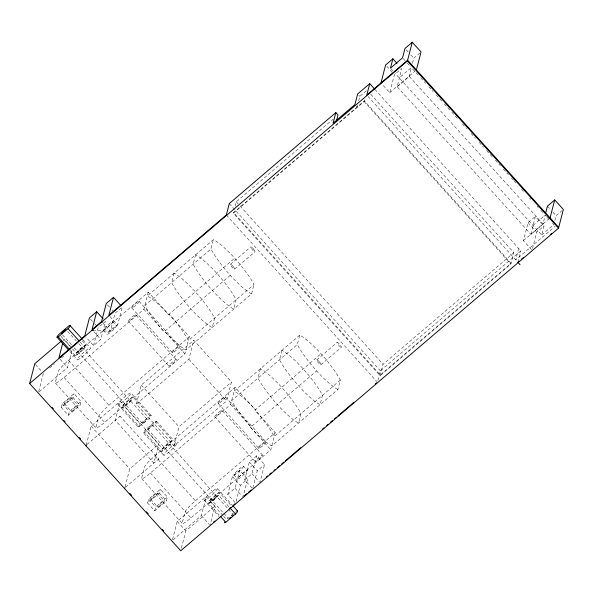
<?xml version="1.0" encoding="UTF-8"?>
<svg xmlns="http://www.w3.org/2000/svg" width="593" height="593" viewBox="0 0 593 593"><rect width="100%" height="100%" fill="white"/><g stroke="black" fill="none" stroke-linecap="round" stroke-linejoin="round"><path stroke-width="0.44" stroke-dasharray="2.96 2.22" d="M546.361 216.467L545.13 215.103L543.084 224.035L530.972 234.368L397.199 86.815L401.669 68.521L394.404 74.725L389.764 92.678L381.558 83.598M397.199 86.815L409.311 76.475L411.357 67.55L399.252 77.883L395.146 73.347M530.972 234.368L535.346 216.467L543.981 226.022L541.654 234.998L399.252 77.883M148.302 292.171L143.869 309.294L64.051 377.452A12.794 1.742 -42.1 0 1 55.29 382.596L58.173 371.463A12.794 1.742 -42.1 0 1 68.477 360.329L148.302 292.171L168.657 314.572L234.702 258.185M275.226 432.645L270.793 449.768L190.968 517.926A12.794 1.742 -42.1 0 1 182.214 523.07L185.09 511.937A12.794 1.742 -42.1 0 1 195.401 500.803L275.226 432.645L254.997 410.134L321.043 353.739M189.33 336.705L184.897 353.828L104.627 422.364A12.794 1.742 -42.1 0 1 95.873 427.509L98.749 416.375A12.794 1.742 -42.1 0 1 109.06 405.241L189.33 336.705L169.087 314.208A36.521 7.309 49.5 0 1 188.366 340.552L253.989 284.507A36.521 7.309 49.5 0 0 213.406 239.609L147.361 295.989A36.521 7.309 49.5 0 1 168.657 314.572M235.087 387.355L230.655 404.478L150.392 473.014A12.794 1.742 -42.1 0 1 141.631 478.158L144.514 467.025A12.794 1.742 -42.1 0 1 154.817 455.891L235.087 387.355L255.427 409.77M38.708 391.447L43.4 373.286M63.377 340.649L63.829 338.914L71.842 347.787M39.175 391.721L67.543 367.504L72.465 348.476M61.324 407.517L62.324 403.648L74.014 393.67L81.033 401.439L80.033 405.308L68.343 415.285L61.324 407.517L73.013 397.54L74.014 393.67M68.343 415.285L69.344 411.416L81.033 401.439M93.568 345.586L98.208 327.632L105.472 321.428L100.832 339.389L93.568 345.586L85.948 337.158M86.222 445.15L91.144 426.122L120.201 401.313L158.805 444.031L153.883 463.066L115.279 420.341L120.201 401.313M102.174 322.147L110.38 331.228L117.644 325.031L122.291 307.07L115.027 313.274L110.38 331.228L94.487 330.531M119.927 416.968L120.12 416.204L158.724 458.93L158.524 459.686M136.353 404.107L141.275 385.079L193.778 340.249L231.478 381.981L226.556 401.009L174.053 445.84L136.353 404.107L188.856 359.276L193.778 340.249M174.06 273.195L171.629 282.587A36.521 7.309 49.5 0 0 212.205 327.499L214.636 318.107A36.521 7.309 49.5 0 0 174.053 273.21M125.049 487.009L129.741 468.848L158.805 444.031M230.269 275.308L164.179 331.739A36.521 7.309 49.5 0 1 144.892 305.417L210.982 248.986L213.406 239.594M147.664 503.079L148.665 499.21L160.355 489.232L167.374 497.001L166.374 500.863L154.684 510.847L147.664 503.079L159.354 493.102L160.355 489.232M154.684 510.847L155.685 506.978L167.374 497.001M370.766 94.28L513.835 252.625L510.877 264.041L380.113 375.695L233.338 213.243L233.531 212.479L364.295 100.825L511.077 263.277L380.313 374.932L233.531 212.479M235.139 206.26L236.288 201.82L333.081 119.178M174.053 445.84L178.975 426.812L231.478 381.981M172.533 539.571L177.233 521.403L206.29 496.593L214.925 506.148L210.004 525.176M181.414 548.169L185.868 530.957L214.925 506.148M184.897 353.828L164.654 331.331A36.521 7.309 49.5 0 0 185.943 349.922L251.558 293.898L253.989 284.507M173 539.845L201.368 515.621L206.29 496.593M235.08 502.567L227.764 494.466L232.412 476.513L239.676 470.308L247.6 479.085L242.96 497.038M227.764 494.466L235.028 488.261L239.676 470.308M236.133 501.53L240.335 485.289L247.6 479.085M252.032 488.091L244.716 479.996L249.356 462.036L256.621 455.839L264.552 464.608L259.904 482.569M244.716 479.996L251.981 473.792L256.621 455.839M252.863 487.913L257.288 470.812L264.552 464.608M357.49 105.257L357.03 107.029L355.956 105.836M358.639 100.81L359.788 96.37L367.052 90.173M230.655 404.478L250.995 426.893A36.521 7.309 49.5 0 1 231.707 400.571L297.323 344.548L299.754 335.149A36.521 7.309 49.5 0 1 340.323 380.083L337.899 389.46L271.809 445.892A36.521 7.309 49.5 0 1 250.52 427.301L316.61 370.87M233.338 213.243L364.102 101.588L364.754 99.053M412.461 63.288L413.781 58.181L421.045 51.976M377.889 380.461L380.387 370.803L520.832 250.876L375.325 89.825M380.113 375.695L383.071 364.272L513.835 252.625M518.675 248.489L515.725 259.904L555.144 226.244M531.528 249.586L523.434 240.625L528.081 222.671L535.346 216.467M517.882 262.291L520.832 250.876M532.514 248.467L536.709 232.226L543.981 226.022M554.818 220.581L556.086 215.682L562.031 210.611M138.169 427.034L140.244 424.002L149.97 415.723L151.274 415.448L149.199 418.488L138.391 427.19L117.874 404.522M143.365 432.727L144.655 432.497L154.38 424.217L156.463 421.245L155.151 421.453L145.426 429.74L143.343 432.712L163.631 455.165M151.267 415.493L130.994 393.055A8.776 1.193 -42.1 0 0 121.15 400.275A8.776 1.193 -42.1 0 0 121.157 403.032A8.776 1.193 -42.1 0 0 130.994 393.055M156.456 421.186L176.751 443.705A8.776 1.193 -42.1 0 1 166.915 453.682A8.776 1.193 -42.1 0 1 166.907 450.917A8.776 1.193 -42.1 0 1 176.751 443.705M72.487 349.003L76.141 353.05L77.097 352.012A8.776 1.193 -42.1 0 1 85.058 345.237L85.859 344.77L82.205 340.723M80.218 342.139L85.088 347.528L84.132 348.565A8.776 1.193 -42.1 0 1 76.171 355.348L75.37 355.815L70.5 350.419M222.931 515.517L209.537 500.692L210.5 499.654A8.776 1.193 -42.1 0 1 218.454 492.879L219.254 492.405L231.44 505.888M228.839 506.63L218.491 495.17L217.527 496.208A8.776 1.193 -42.1 0 1 209.574 502.983L208.766 503.457L219.121 514.909M49.627 367.971L54.474 363.835M61.39 357.927L64.852 354.97M389.764 92.678L414.996 71.13M230.395 264.3L250.817 246.858M234.576 269.192L254.997 251.758M86.912 444.557L120.12 416.204M299.754 335.149L234.131 391.18A36.521 7.309 49.5 0 1 255.42 409.785M125.516 487.283L158.724 458.93M316.729 359.862L337.15 342.428M320.924 364.747L341.346 347.313A3.217 0.645 49.5 0 0 339.707 344.414L339.152 343.799A3.217 0.645 49.5 0 0 337.106 342.509A3.217 0.645 49.5 0 0 338.788 345.319L339.344 345.941A3.217 0.645 49.5 0 0 341.383 347.231M340.33 380.069L274.285 436.463A36.521 7.309 49.5 0 0 254.997 410.134M533.018 225.444L545.13 215.103M523.434 240.625L548.673 219.076M541.654 234.998L553.766 224.658L552.528 223.294M76.141 353.05L85.859 344.77M75.37 355.815L85.088 347.528M149.97 415.723L132.914 396.85L123.196 405.13L121.113 408.103L123.033 407.547A8.776 1.193 -42.1 0 0 130.957 400.883L132.15 399.608L122.425 407.895L139.481 426.767M155.151 421.453L172.2 440.325L162.482 448.612L160.399 451.584L162.319 451.028A8.776 1.193 -42.1 0 0 170.243 444.365L171.436 443.09L161.711 451.377L144.655 432.497M209.537 500.692L219.254 492.405M208.766 503.457L218.491 495.17M227.282 518.971L235.614 511.87M132.914 396.85L132.306 397.191A8.776 1.193 -42.1 0 0 124.389 403.855L123.196 405.13L140.244 424.002M172.2 440.325L171.592 440.673A8.776 1.193 -42.1 0 0 163.675 447.337L162.482 448.612L145.426 429.74M412.602 68.921L418.198 75.096M420.689 77.839L425.67 83.331M428.776 86.763L433.135 91.567M436.248 94.999L441.844 101.173M444.335 103.923L451.177 111.469M451.799 112.159L458.641 119.704M462.377 123.826L466.735 128.629M471.087 133.432L475.445 138.236M479.174 142.357L483.532 147.16M486.645 150.592L492.242 156.767M495.355 160.199L500.329 165.692M503.442 169.124L508.423 174.616M511.529 178.041L513.397 180.102M514.02 180.791L515.888 182.852M521.484 189.026L524.597 192.458M529.571 197.951L530.817 199.322M537.043 206.186L538.288 207.557M540.772 210.3L543.885 213.732M409.311 76.475L543.084 224.035M143.869 309.294L164.179 331.739M406.161 49.753L408.503 52.347M410.845 54.941L413.781 58.181M547.45 206.127L550.534 209.537M553.002 212.272L556.086 215.682M546.983 217.149L550.067 220.566M403.151 58.47L406.672 62.361M407.258 63.006L410.771 66.898M391.046 68.803L392.803 70.752M386.784 66.29L393.233 73.428M528.081 222.671L536.709 232.226M368.023 96.437L517.341 261.698M358.706 95.177L359.788 96.37M364.102 101.588L510.877 264.041M236.288 201.82L239.387 205.252M240.002 205.934L383.071 364.272M229.283 203.569L380.387 370.803M226.333 214.985L376.814 381.536M139.036 301.326L179.62 346.238M225.377 396.887L265.96 441.8M250.52 427.301L270.793 449.768M188.856 359.276L226.556 401.009M131.876 307.915L172.459 352.828M218.217 403.47L258.8 448.39M135.649 314.713A4.877 0.66 -42.1 0 1 130.378 320.161A4.877 0.66 -42.1 0 1 130.015 318.945A4.877 0.66 -42.1 0 1 135.649 314.713L176.232 359.625A4.877 0.66 -42.1 0 1 170.954 365.08A4.877 0.66 -42.1 0 1 170.591 363.857A4.877 0.66 -42.1 0 1 176.232 359.625M221.997 410.274A4.877 0.66 -42.1 0 1 216.719 415.723A4.877 0.66 -42.1 0 1 216.356 414.507A4.877 0.66 -42.1 0 1 221.997 410.274L262.573 455.187A4.877 0.66 -42.1 0 1 257.295 460.635A4.877 0.66 -42.1 0 1 256.939 459.419A4.877 0.66 -42.1 0 1 262.573 455.187M128.377 321.169L168.953 366.081M214.718 416.731L255.294 461.643M107.407 304.839L109.749 307.441M112.092 310.035L113.849 311.977M249.356 462.036L257.288 470.812M110.024 316.595L117.644 325.031M251.981 473.792L259.297 481.894M112.818 321.68A6.441 0.875 -42.1 0 1 105.977 328.819A6.441 0.875 -42.1 0 1 105.272 327.41A6.441 0.875 -42.1 0 1 112.818 321.68L116.547 325.802A6.441 0.875 -42.1 0 1 109.705 332.94A6.441 0.875 -42.1 0 1 109.001 331.531A6.441 0.875 -42.1 0 1 116.547 325.802M243.464 466.276A6.441 0.875 -42.1 0 1 236.622 473.414A6.441 0.875 -42.1 0 1 235.925 472.006A6.441 0.875 -42.1 0 1 243.464 466.276L247.192 470.405A6.441 0.875 -42.1 0 1 240.35 477.543A6.441 0.875 -42.1 0 1 239.654 476.135A6.441 0.875 -42.1 0 1 247.192 470.405M103.226 330.257L106.955 334.385M233.872 474.86L237.6 478.981M90.588 319.197L94.109 323.096M94.695 323.741L97.037 326.335M232.412 476.513L240.335 485.289M93.798 331.606L100.832 339.389M235.028 488.261L242.344 496.363M141.275 385.079L178.975 426.812M83.027 339.915L90.403 348.084A8.776 1.193 -42.1 0 1 80.811 357.942A8.776 1.193 -42.1 0 1 80.337 355.592A8.776 1.193 -42.1 0 1 90.403 348.084M217.327 488.558A8.776 1.193 -42.1 0 1 207.735 498.416A8.776 1.193 -42.1 0 1 207.261 496.067A8.776 1.193 -42.1 0 1 217.327 488.558L232.085 504.888M67.691 331.391L76.364 340.99M78.847 343.732L146.99 419.162M152.171 424.892L227.756 508.549M228.379 509.231L233.338 514.717M62.532 334.875L71.827 345.156M74.303 347.898L142.453 423.328M147.635 429.065L223.22 512.715M223.835 513.405L228.172 518.2M60.909 336.201L70.048 346.312M223.539 516.192L226.585 519.564M69.922 351.501L77.298 359.669M204.222 500.136L218.98 516.473M68.477 360.329L109.06 405.241M154.817 455.891L195.401 500.803M60.138 359.314L67.543 367.504M201.368 515.621L209.388 524.494M64.051 377.452L104.627 422.364M150.392 473.014L190.968 517.926M73.013 397.54L80.033 405.308M159.354 493.102L166.374 500.863M70.99 397.51L78.009 405.278M157.33 493.072L164.35 500.84M55.416 383.093L95.999 428.013M141.757 478.655L182.34 523.567M35.387 364.413L41.554 371.24M91.144 426.122L129.741 468.848M177.233 521.403L185.868 530.957M64.348 403.677L71.368 411.438M150.689 499.232L157.708 507M62.324 403.648L69.344 411.416M148.665 499.21L155.685 506.978M251.558 293.898A36.521 7.309 49.5 0 1 210.982 248.986M337.899 389.46A36.521 7.309 49.5 0 1 297.323 344.548M231.248 516.08A3.091 0.423 -42.1 0 1 231.841 515.599M195.586 254.812L193.155 264.204A36.521 7.309 49.5 0 0 233.738 309.116L236.162 299.724A36.521 7.309 49.5 0 0 195.579 254.834M260.401 368.75L257.97 378.149A36.521 7.309 49.5 0 0 298.553 423.061L300.977 413.669A36.521 7.309 49.5 0 0 260.401 368.75M281.927 350.374L279.496 359.766A36.521 7.309 49.5 0 0 320.079 404.678L322.503 395.286A36.521 7.309 49.5 0 0 281.927 350.374M319.286 361.856L318.73 361.233A3.217 0.645 49.5 0 0 316.684 359.944A3.217 0.645 49.5 0 0 318.367 362.76L318.923 363.376A3.217 0.645 49.5 0 0 320.969 364.665A3.217 0.645 49.5 0 0 319.286 361.856M253.389 248.882L252.833 248.267A3.217 0.645 49.5 0 0 250.765 246.94A3.217 0.645 49.5 0 0 252.418 249.735L252.981 250.35A3.217 0.645 49.5 0 0 255.042 251.677A3.217 0.645 49.5 0 0 253.389 248.882M232.967 266.324L232.412 265.701A3.217 0.645 49.5 0 0 230.351 264.374A3.217 0.645 49.5 0 0 232.004 267.169L232.56 267.791A3.217 0.645 49.5 0 0 234.62 269.118A3.217 0.645 49.5 0 0 232.967 266.324M133.41 307.144A4.877 0.66 -42.1 0 0 139.096 301.511A4.877 0.66 -42.1 0 0 133.877 305.202A4.877 0.66 -42.1 0 0 133.41 307.144M173.986 352.057A4.877 0.66 -42.1 0 0 179.672 346.423A4.877 0.66 -42.1 0 0 174.453 350.115A4.877 0.66 -42.1 0 0 173.986 352.057M65.838 402.892A4.551 0.615 -42.1 0 0 71.064 397.658A4.551 0.615 -42.1 0 0 66.097 401.231A4.551 0.615 -42.1 0 0 65.838 402.892M72.857 410.652A4.551 0.615 -42.1 0 0 78.083 405.427A4.551 0.615 -42.1 0 0 73.117 409A4.551 0.615 -42.1 0 0 72.857 410.652M78.661 351.189A3.091 0.423 -42.1 0 0 82.279 347.617A3.091 0.423 -42.1 0 0 78.988 349.937A3.091 0.423 -42.1 0 0 78.661 351.189M143.41 422.853A3.091 0.423 -42.1 0 0 147.027 419.281A3.091 0.423 -42.1 0 0 143.736 421.601A3.091 0.423 -42.1 0 0 143.41 422.853M260.327 447.619A4.877 0.66 -42.1 0 0 266.012 441.985A4.877 0.66 -42.1 0 0 260.794 445.677A4.877 0.66 -42.1 0 0 260.327 447.619M219.751 402.706A4.877 0.66 -42.1 0 0 225.436 397.073A4.877 0.66 -42.1 0 0 220.218 400.764A4.877 0.66 -42.1 0 0 219.751 402.706M159.198 506.214A4.551 0.615 -42.1 0 0 164.424 500.989A4.551 0.615 -42.1 0 0 159.458 504.561A4.551 0.615 -42.1 0 0 159.198 506.214M152.186 498.446A4.551 0.615 -42.1 0 0 157.412 493.22A4.551 0.615 -42.1 0 0 152.438 496.793A4.551 0.615 -42.1 0 0 152.186 498.446M213.339 500.247A3.091 0.423 -42.1 0 0 216.949 496.675A3.091 0.423 -42.1 0 0 213.658 498.995A3.091 0.423 -42.1 0 0 213.339 500.247M148.591 428.583A3.091 0.423 -42.1 0 0 152.201 425.011A3.091 0.423 -42.1 0 0 148.917 427.331A3.091 0.423 -42.1 0 0 148.591 428.583"/><path stroke-width="0.89" d="M545.553 213.473L547.45 206.127L554.714 199.923L563.35 209.477L558.51 228.194L180.746 550.749L29.65 383.523L34.765 363.731L61.057 341.279M62.71 343.243L58.907 357.95L84.777 335.86L89.417 317.9L96.681 311.703L103.13 318.834M96.681 311.703L92.041 329.656L101.588 321.502L106.236 303.542L113.5 297.345L121.12 305.773M113.5 297.345L108.853 315.298L226.333 214.985L229.283 203.569L335.838 112.596L337.995 114.983L336.387 121.202M86.022 445.914L86.222 445.15M124.626 488.639L124.819 487.876M335.838 112.596L333.081 123.248L354.873 104.642L357.631 93.983L369.736 83.643L374.702 89.143M369.736 83.643L366.785 95.065L407.606 60.204L558.71 227.438M380.973 82.946L385.613 64.993L392.877 58.789L396.984 63.332M392.877 58.789L390.461 68.158L402.565 57.817L404.989 48.456L412.254 42.251L421.045 51.976L416.397 69.937M29.65 383.523L407.413 60.968L412.254 42.251M550.074 217.883L554.714 199.923M68.039 328.655L68.388 328.277A8.776 1.193 -42.1 0 0 69.099 325.72L58.737 334.556A8.776 1.193 -42.1 0 0 58.025 337.113L68.039 328.655L79.002 340.79M224.665 522.048A8.776 1.193 -42.1 0 0 225.525 522.5L235.895 513.664A8.776 1.193 -42.1 0 0 236.6 511.107M213.473 522.211L214.866 521.025M229.447 508.579L230.833 507.393M233.612 505.021L234.998 503.835M244.338 495.859L247.111 493.495M248.489 492.316L251.262 489.951M266.242 477.157L267.651 475.957M269.763 474.155L271.164 472.955M273.981 470.545L275.389 469.345M277.502 467.543L279.614 465.742M281.727 463.941L283.832 462.132M285.24 460.931L300.725 447.715M322.54 429.087L323.948 427.887M326.765 425.485L328.174 424.277M330.279 422.475L332.391 420.674M334.504 418.873L336.616 417.072M338.025 415.871L353.502 402.647M375.317 384.019L376.725 382.819M519.231 261.142L517.882 262.291L520.039 264.686M521.262 259.408L523.285 257.681M550.297 234.62L551.698 233.42M91.841 330.42L93.605 330.494M407.413 60.968L558.51 228.194M70.115 325.624L82.412 339.233M232.701 505.57L237.615 511.01M230.062 507.979L235.54 514.042M58.314 336.943L69.885 349.744M220.337 516.258L225.822 522.329M57.01 337.209L68.692 350.137M52.117 407.413L53.363 408.785M63.903 420.452L65.141 421.823M79.403 437.604L80.641 438.976M129.756 493.339L131.609 495.385M146.404 511.766L148.257 513.812M162.445 529.512L163.675 530.876M232.96 515.465A3.091 0.423 -42.1 0 1 232.56 515.925M230.877 517.526A3.091 0.423 -42.1 0 1 229.75 518.415M62.25 333.029A3.091 0.423 -42.1 0 0 65.86 329.456A3.091 0.423 -42.1 0 0 62.576 331.776A3.091 0.423 -42.1 0 0 62.25 333.029"/></g></svg>
